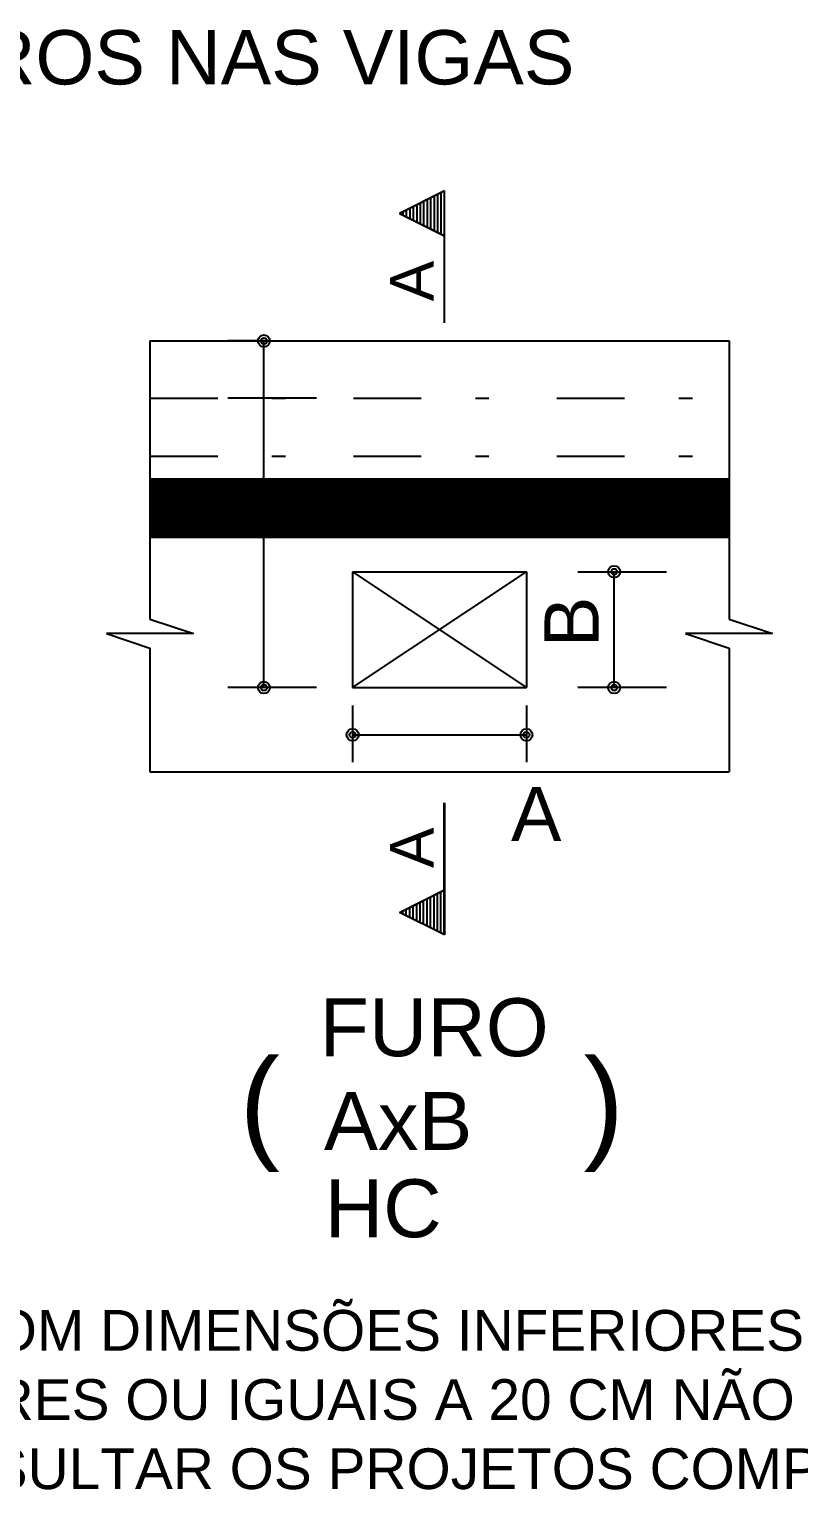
# Model space of a CAD drawing. Extents: x 0 to 119, y 0 to 84.
# Drawn here: x 62.02 to 67.7, y 17.83 to 28.64 of the extents above; entities that cross this region are included whole.
import ezdxf

# ---------------------------------------------------------------- set-up
doc = ezdxf.new("R2010")
doc.units = 0
doc.header["$MEASUREMENT"] = 0
doc.linetypes.add('ESTILO_TQS_0003', pattern=[1.5, 0.5, -0.4, 0.1, -0.5])
for name, color, linetype in [('15', 12, 'CONTINUOUS'), ('29', 9, 'CONTINUOUS'), ('3', 7, 'CONTINUOUS')]:
    doc.layers.add(name, color=color, linetype=linetype)
doc.styles.add('TQS_ARIAL', font='arial.ttf')

msp = doc.modelspace()

# ---------------------------------------------------------------- linework, layer by layer
at = {"layer": '29', "color": 9, "linetype": 'Continuous'}
for p, q in [((62.911116, 24.897897), (63.339054, 25.324993)), ((62.911116, 24.911198), (63.324912, 25.324993)), ((62.911116, 24.92534), (63.31077, 25.324993)), ((62.911116, 24.939482), (63.296627, 25.324993)), ((62.911116, 24.953624), (63.282485, 25.324993)), ((62.911116, 24.967766), (63.268343, 25.324993)), ((62.911116, 24.981908), (63.254201, 25.324993)), ((62.911116, 24.996051), (63.240059, 25.324993)), ((62.911116, 25.010193), (63.225917, 25.324993)), ((62.911116, 25.024335), (63.211775, 25.324993)), ((62.911116, 25.038477), (63.197633, 25.324993)), ((62.911116, 25.052619), (63.18349, 25.324993)), ((62.911116, 25.066761), (63.169348, 25.324993)), ((62.911116, 25.080903), (63.155206, 25.324993)), ((62.911116, 25.095046), (63.141064, 25.324993)), ((62.911116, 25.109188), (63.126922, 25.324993)), ((62.911116, 25.12333), (63.11278, 25.324993)), ((62.911116, 25.137472), (63.098638, 25.324993)), ((62.911116, 25.151614), (63.084495, 25.324993)), ((62.911116, 25.165756), (63.070353, 25.324993)), ((62.911116, 25.179898), (63.056211, 25.324993)), ((62.911116, 25.194041), (63.042069, 25.324993)), ((62.911116, 25.208183), (63.027927, 25.324993)), ((62.911116, 25.222325), (63.013785, 25.324993)), ((62.911116, 25.236467), (62.999643, 25.324993)), ((62.911116, 25.250609), (62.9855, 25.324993)), ((62.911116, 25.264751), (62.971358, 25.324993)), ((62.911116, 25.278893), (62.957216, 25.324993)), ((62.911116, 25.293035), (62.943074, 25.324993)), ((62.911116, 25.307178), (62.928932, 25.324993)), ((62.911116, 25.32132), (62.91479, 25.324993)), ((62.911116, 25.321668), (63.334888, 24.897897)), ((62.911116, 25.307526), (63.320745, 24.897897)), ((62.921933, 25.324993), (63.34903, 24.897897)), ((62.926099, 24.897897), (63.353196, 25.324993)), ((62.936075, 25.324993), (63.363172, 24.897897)), ((62.940241, 24.897897), (63.367338, 25.324993)), ((62.950217, 25.324993), (63.377314, 24.897897)), ((62.954383, 24.897897), (63.38148, 25.324993)), ((62.964359, 25.324993), (63.391456, 24.897897)), ((62.968526, 24.897897), (63.395622, 25.324993)), ((62.978502, 25.324993), (63.405598, 24.897897)), ((62.982668, 24.897897), (63.409765, 25.324993)), ((62.992644, 25.324993), (63.41974, 24.897897)), ((62.99681, 24.897897), (63.423907, 25.324993)), ((63.006786, 25.324993), (63.433883, 24.897897)), ((63.010952, 24.897897), (63.438049, 25.324993)), ((63.020928, 25.324993), (63.448025, 24.897897)), ((63.025094, 24.897897), (63.452191, 25.324993)), ((63.03507, 25.324993), (63.462167, 24.897897)), ((63.039236, 24.897897), (63.466333, 25.324993)), ((63.049212, 25.324993), (63.476309, 24.897897)), ((63.053378, 24.897897), (63.480475, 25.324993)), ((63.063354, 25.324993), (63.490451, 24.897897)), ((63.067521, 24.897897), (63.494617, 25.324993)), ((63.077496, 25.324993), (63.504593, 24.897897)), ((63.081663, 24.897897), (63.50876, 25.324993)), ((63.091639, 25.324993), (63.518735, 24.897897)), ((63.095805, 24.897897), (63.522902, 25.324993)), ((63.105781, 25.324993), (63.532878, 24.897897)), ((63.109947, 24.897897), (63.537044, 25.324993)), ((63.119923, 25.324993), (63.54702, 24.897897)), ((63.124089, 24.897897), (63.551186, 25.324993)), ((63.134065, 25.324993), (63.561162, 24.897897)), ((63.138231, 24.897897), (63.565328, 25.324993)), ((63.148207, 25.324993), (63.575304, 24.897897)), ((63.152373, 24.897897), (63.57947, 25.324993)), ((63.162349, 25.324993), (63.589446, 24.897897)), ((63.166516, 24.897897), (63.593612, 25.324993)), ((63.176491, 25.324993), (63.603588, 24.897897)), ((63.180658, 24.897897), (63.607754, 25.324993)), ((63.190634, 25.324993), (63.61773, 24.897897)), ((63.1948, 24.897897), (63.621897, 25.324993)), ((63.204776, 25.324993), (63.631872, 24.897897)), ((63.208942, 24.897897), (63.636039, 25.324993)), ((63.218918, 25.324993), (63.646015, 24.897897)), ((63.223084, 24.897897), (63.650181, 25.324993)), ((63.23306, 25.324993), (63.660157, 24.897897)), ((63.237226, 24.897897), (63.664323, 25.324993)), ((63.247202, 25.324993), (63.674299, 24.897897)), ((63.251368, 24.897897), (63.678465, 25.324993)), ((63.261344, 25.324993), (63.688441, 24.897897)), ((63.26551, 24.897897), (63.692607, 25.324993)), ((63.275486, 25.324993), (63.702583, 24.897897)), ((63.279653, 24.897897), (63.706749, 25.324993)), ((63.289628, 25.324993), (63.716725, 24.897897)), ((63.293795, 24.897897), (63.720892, 25.324993)), ((63.303771, 25.324993), (63.730867, 24.897897)), ((63.307937, 24.897897), (63.735034, 25.324993)), ((63.317913, 25.324993), (63.74501, 24.897897)), ((63.322079, 24.897897), (63.749176, 25.324993)), ((63.332055, 25.324993), (63.759152, 24.897897)), ((63.336221, 24.897897), (63.763318, 25.324993)), ((63.346197, 25.324993), (63.773294, 24.897897)), ((63.350363, 24.897897), (63.77746, 25.324993)), ((63.360339, 25.324993), (63.787436, 24.897897)), ((63.364505, 24.897897), (63.791602, 25.324993)), ((63.374481, 25.324993), (63.801578, 24.897897)), ((63.378648, 24.897897), (63.805744, 25.324993)), ((63.388623, 25.324993), (63.81572, 24.897897)), ((63.39279, 24.897897), (63.819886, 25.324993)), ((63.402766, 25.324993), (63.829862, 24.897897)), ((63.406932, 24.897897), (63.834029, 25.324993)), ((63.416908, 25.324993), (63.844005, 24.897897)), ((63.421074, 24.897897), (63.848171, 25.324993)), ((63.43105, 25.324993), (63.858147, 24.897897)), ((63.435216, 24.897897), (63.862313, 25.324993)), ((63.445192, 25.324993), (63.872289, 24.897897)), ((63.449358, 24.897897), (63.876455, 25.324993)), ((63.459334, 25.324993), (63.886431, 24.897897)), ((63.4635, 24.897897), (63.890597, 25.324993)), ((63.473476, 25.324993), (63.900573, 24.897897)), ((63.477643, 24.897897), (63.904739, 25.324993)), ((63.487618, 25.324993), (63.914715, 24.897897)), ((63.491785, 24.897897), (63.918881, 25.324993)), ((63.501761, 25.324993), (63.928857, 24.897897)), ((63.505927, 24.897897), (63.933024, 25.324993)), ((63.515903, 25.324993), (63.942999, 24.897897)), ((63.520069, 24.897897), (63.947166, 25.324993)), ((63.530045, 25.324993), (63.957142, 24.897897)), ((63.534211, 24.897897), (63.961308, 25.324993)), ((63.544187, 25.324993), (63.971284, 24.897897)), ((63.548353, 24.897897), (63.97545, 25.324993)), ((63.558329, 25.324993), (63.985426, 24.897897)), ((63.562495, 24.897897), (63.989592, 25.324993)), ((63.572471, 25.324993), (63.999568, 24.897897)), ((63.576637, 24.897897), (64.003734, 25.324993)), ((63.586613, 25.324993), (64.01371, 24.897897)), ((63.59078, 24.897897), (64.017876, 25.324993)), ((63.600755, 25.324993), (64.027852, 24.897897)), ((63.604922, 24.897897), (64.032019, 25.324993)), ((63.614898, 25.324993), (64.041994, 24.897897)), ((63.619064, 24.897897), (64.046161, 25.324993)), ((63.62904, 25.324993), (64.056137, 24.897897)), ((63.633206, 24.897897), (64.060303, 25.324993)), ((63.643182, 25.324993), (64.070279, 24.897897)), ((63.647348, 24.897897), (64.074445, 25.324993)), ((63.657324, 25.324993), (64.084421, 24.897897)), ((63.66149, 24.897897), (64.088587, 25.324993)), ((63.671466, 25.324993), (64.098563, 24.897897)), ((63.675632, 24.897897), (64.102729, 25.324993)), ((63.685608, 25.324993), (64.112705, 24.897897)), ((63.689775, 24.897897), (64.116871, 25.324993)), ((63.69975, 25.324993), (64.126847, 24.897897)), ((63.703917, 24.897897), (64.131013, 25.324993)), ((63.713893, 25.324993), (64.140989, 24.897897)), ((63.718059, 24.897897), (64.145156, 25.324993)), ((63.728035, 25.324993), (64.155131, 24.897897)), ((63.732201, 24.897897), (64.159298, 25.324993)), ((63.742177, 25.324993), (64.169274, 24.897897)), ((63.746343, 24.897897), (64.17344, 25.324993)), ((63.756319, 25.324993), (64.183416, 24.897897)), ((63.760485, 24.897897), (64.187582, 25.324993)), ((63.770461, 25.324993), (64.197558, 24.897897)), ((63.774627, 24.897897), (64.201724, 25.324993)), ((63.784603, 25.324993), (64.2117, 24.897897)), ((63.788769, 24.897897), (64.215866, 25.324993)), ((63.798745, 25.324993), (64.225842, 24.897897)), ((63.802912, 24.897897), (64.230008, 25.324993)), ((63.812888, 25.324993), (64.239984, 24.897897)), ((63.817054, 24.897897), (64.244151, 25.324993)), ((63.82703, 25.324993), (64.254126, 24.897897)), ((63.831196, 24.897897), (64.258293, 25.324993)), ((63.841172, 25.324993), (64.268269, 24.897897)), ((63.845338, 24.897897), (64.272435, 25.324993)), ((63.855314, 25.324993), (64.282411, 24.897897)), ((63.85948, 24.897897), (64.286577, 25.324993)), ((63.869456, 25.324993), (64.296553, 24.897897)), ((63.873622, 24.897897), (64.300719, 25.324993)), ((63.883598, 25.324993), (64.310695, 24.897897)), ((63.887764, 24.897897), (64.314861, 25.324993)), ((63.89774, 25.324993), (64.324837, 24.897897)), ((63.901907, 24.897897), (64.329003, 25.324993)), ((63.911882, 25.324993), (64.338979, 24.897897)), ((63.916049, 24.897897), (64.343146, 25.324993)), ((63.926025, 25.324993), (64.353121, 24.897897)), ((63.930191, 24.897897), (64.357288, 25.324993)), ((63.940167, 25.324993), (64.367264, 24.897897)), ((63.944333, 24.897897), (64.37143, 25.324993)), ((63.954309, 25.324993), (64.381406, 24.897897)), ((63.958475, 24.897897), (64.385572, 25.324993)), ((63.968451, 25.324993), (64.395548, 24.897897)), ((63.972617, 24.897897), (64.399714, 25.324993)), ((63.982593, 25.324993), (64.40969, 24.897897)), ((63.986759, 24.897897), (64.413856, 25.324993)), ((63.996735, 25.324993), (64.423832, 24.897897)), ((64.000902, 24.897897), (64.427998, 25.324993)), ((64.010877, 25.324993), (64.437974, 24.897897)), ((64.015044, 24.897897), (64.44214, 25.324993)), ((64.02502, 25.324993), (64.452116, 24.897897)), ((64.029186, 24.897897), (64.456283, 25.324993)), ((64.039162, 25.324993), (64.466258, 24.897897)), ((64.043328, 24.897897), (64.470425, 25.324993)), ((64.053304, 25.324993), (64.480401, 24.897897)), ((64.05747, 24.897897), (64.484567, 25.324993)), ((64.067446, 25.324993), (64.494543, 24.897897)), ((64.071612, 24.897897), (64.498709, 25.324993)), ((64.081588, 25.324993), (64.508685, 24.897897)), ((64.085754, 24.897897), (64.512851, 25.324993)), ((64.09573, 25.324993), (64.522827, 24.897897)), ((64.099896, 24.897897), (64.526993, 25.324993)), ((64.109872, 25.324993), (64.536969, 24.897897)), ((64.114039, 24.897897), (64.541135, 25.324993)), ((64.124014, 25.324993), (64.551111, 24.897897)), ((64.128181, 24.897897), (64.555278, 25.324993)), ((64.138157, 25.324993), (64.565253, 24.897897)), ((64.142323, 24.897897), (64.56942, 25.324993)), ((64.152299, 25.324993), (64.579396, 24.897897)), ((64.156465, 24.897897), (64.583562, 25.324993)), ((64.166441, 25.324993), (64.593538, 24.897897)), ((64.170607, 24.897897), (64.597704, 25.324993)), ((64.180583, 25.324993), (64.60768, 24.897897)), ((64.184749, 24.897897), (64.611846, 25.324993)), ((64.194725, 25.324993), (64.621822, 24.897897)), ((64.198891, 24.897897), (64.625988, 25.324993)), ((64.208867, 25.324993), (64.635964, 24.897897)), ((64.213034, 24.897897), (64.64013, 25.324993)), ((64.223009, 25.324993), (64.650106, 24.897897)), ((64.227176, 24.897897), (64.654272, 25.324993)), ((64.237152, 25.324993), (64.664248, 24.897897)), ((64.241318, 24.897897), (64.668415, 25.324993)), ((64.251294, 25.324993), (64.678391, 24.897897)), ((64.25546, 24.897897), (64.682557, 25.324993)), ((64.265436, 25.324993), (64.692533, 24.897897)), ((64.269602, 24.897897), (64.696699, 25.324993)), ((64.279578, 25.324993), (64.706675, 24.897897)), ((64.283744, 24.897897), (64.710841, 25.324993)), ((64.29372, 25.324993), (64.720817, 24.897897)), ((64.297886, 24.897897), (64.724983, 25.324993)), ((64.307862, 25.324993), (64.734959, 24.897897)), ((64.312029, 24.897897), (64.739125, 25.324993)), ((64.322004, 25.324993), (64.749101, 24.897897)), ((64.326171, 24.897897), (64.753267, 25.324993)), ((64.336147, 25.324993), (64.763243, 24.897897)), ((64.340313, 24.897897), (64.76741, 25.324993)), ((64.350289, 25.324993), (64.777385, 24.897897)), ((64.354455, 24.897897), (64.781552, 25.324993)), ((64.364431, 25.324993), (64.791528, 24.897897)), ((64.368597, 24.897897), (64.795694, 25.324993)), ((64.378573, 25.324993), (64.80567, 24.897897)), ((64.382739, 24.897897), (64.809836, 25.324993)), ((64.392715, 25.324993), (64.819812, 24.897897)), ((64.396881, 24.897897), (64.823978, 25.324993)), ((64.406857, 25.324993), (64.833954, 24.897897)), ((64.411023, 24.897897), (64.83812, 25.324993)), ((64.420999, 25.324993), (64.848096, 24.897897)), ((64.425166, 24.897897), (64.852262, 25.324993)), ((64.435141, 25.324993), (64.862238, 24.897897)), ((64.439308, 24.897897), (64.866405, 25.324993)), ((64.449284, 25.324993), (64.87638, 24.897897)), ((64.45345, 24.897897), (64.880547, 25.324993)), ((64.463426, 25.324993), (64.890523, 24.897897)), ((64.467592, 24.897897), (64.894689, 25.324993)), ((64.477568, 25.324993), (64.904665, 24.897897)), ((64.481734, 24.897897), (64.908831, 25.324993)), ((64.49171, 25.324993), (64.918807, 24.897897)), ((64.495876, 24.897897), (64.922973, 25.324993)), ((64.505852, 25.324993), (64.932949, 24.897897)), ((64.510018, 24.897897), (64.937115, 25.324993)), ((64.519994, 25.324993), (64.947091, 24.897897)), ((64.524161, 24.897897), (64.951257, 25.324993)), ((64.534136, 25.324993), (64.961233, 24.897897)), ((64.538303, 24.897897), (64.965399, 25.324993)), ((64.548279, 25.324993), (64.975375, 24.897897)), ((64.552445, 24.897897), (64.979542, 25.324993)), ((64.562421, 25.324993), (64.989518, 24.897897)), ((64.566587, 24.897897), (64.993684, 25.324993)), ((64.576563, 25.324993), (65.00366, 24.897897)), ((64.580729, 24.897897), (65.007826, 25.324993)), ((64.590705, 25.324993), (65.017802, 24.897897)), ((64.594871, 24.897897), (65.021968, 25.324993)), ((64.604847, 25.324993), (65.031944, 24.897897)), ((64.609013, 24.897897), (65.03611, 25.324993)), ((64.618989, 25.324993), (65.046086, 24.897897)), ((64.623155, 24.897897), (65.050252, 25.324993)), ((64.633131, 25.324993), (65.060228, 24.897897)), ((64.637298, 24.897897), (65.064394, 25.324993)), ((64.647274, 25.324993), (65.07437, 24.897897)), ((64.65144, 24.897897), (65.078537, 25.324993)), ((64.661416, 25.324993), (65.088512, 24.897897)), ((64.665582, 24.897897), (65.092679, 25.324993)), ((64.675558, 25.324993), (65.102655, 24.897897)), ((64.679724, 24.897897), (65.106821, 25.324993)), ((64.6897, 25.324993), (65.116797, 24.897897)), ((64.693866, 24.897897), (65.120963, 25.324993)), ((64.703842, 25.324993), (65.130939, 24.897897)), ((64.708008, 24.897897), (65.135105, 25.324993)), ((64.717984, 25.324993), (65.145081, 24.897897)), ((64.72215, 24.897897), (65.149247, 25.324993)), ((64.732126, 25.324993), (65.159223, 24.897897)), ((64.736293, 24.897897), (65.163389, 25.324993)), ((64.746268, 25.324993), (65.173365, 24.897897)), ((64.750435, 24.897897), (65.177532, 25.324993)), ((64.760411, 25.324993), (65.187507, 24.897897)), ((64.764577, 24.897897), (65.191674, 25.324993)), ((64.774553, 25.324993), (65.20165, 24.897897)), ((64.778719, 24.897897), (65.205816, 25.324993)), ((64.788695, 25.324993), (65.215792, 24.897897)), ((64.792861, 24.897897), (65.219958, 25.324993)), ((64.802837, 25.324993), (65.229934, 24.897897)), ((64.807003, 24.897897), (65.2341, 25.324993)), ((64.816979, 25.324993), (65.244076, 24.897897)), ((64.821145, 24.897897), (65.248242, 25.324993)), ((64.831121, 25.324993), (65.258218, 24.897897)), ((64.835288, 24.897897), (65.262384, 25.324993)), ((64.845263, 25.324993), (65.27236, 24.897897)), ((64.84943, 24.897897), (65.276526, 25.324993)), ((64.859406, 25.324993), (65.286502, 24.897897)), ((64.863572, 24.897897), (65.290669, 25.324993)), ((64.873548, 25.324993), (65.300644, 24.897897)), ((64.877714, 24.897897), (65.304811, 25.324993)), ((64.88769, 25.324993), (65.314787, 24.897897)), ((64.891856, 24.897897), (65.318953, 25.324993)), ((64.901832, 25.324993), (65.328929, 24.897897)), ((64.905998, 24.897897), (65.333095, 25.324993)), ((64.915974, 25.324993), (65.343071, 24.897897)), ((64.92014, 24.897897), (65.347237, 25.324993)), ((64.930116, 25.324993), (65.357213, 24.897897)), ((64.934282, 24.897897), (65.361379, 25.324993)), ((64.944258, 25.324993), (65.371355, 24.897897)), ((64.948425, 24.897897), (65.375521, 25.324993)), ((64.9584, 25.324993), (65.385497, 24.897897)), ((64.962567, 24.897897), (65.389664, 25.324993)), ((64.972543, 25.324993), (65.399639, 24.897897)), ((64.976709, 24.897897), (65.403806, 25.324993)), ((64.986685, 25.324993), (65.413782, 24.897897)), ((64.990851, 24.897897), (65.417948, 25.324993)), ((65.000827, 25.324993), (65.427924, 24.897897)), ((65.004993, 24.897897), (65.43209, 25.324993)), ((65.014969, 25.324993), (65.442066, 24.897897)), ((65.019135, 24.897897), (65.446232, 25.324993)), ((65.029111, 25.324993), (65.456208, 24.897897)), ((65.033277, 24.897897), (65.460374, 25.324993)), ((65.043253, 25.324993), (65.47035, 24.897897)), ((65.04742, 24.897897), (65.474516, 25.324993)), ((65.057395, 25.324993), (65.484492, 24.897897)), ((65.061562, 24.897897), (65.488658, 25.324993)), ((65.071538, 25.324993), (65.498634, 24.897897)), ((65.075704, 24.897897), (65.502801, 25.324993)), ((65.08568, 25.324993), (65.512777, 24.897897)), ((65.089846, 24.897897), (65.516943, 25.324993)), ((65.099822, 25.324993), (65.526919, 24.897897)), ((65.103988, 24.897897), (65.531085, 25.324993)), ((65.113964, 25.324993), (65.541061, 24.897897)), ((65.11813, 24.897897), (65.545227, 25.324993)), ((65.128106, 25.324993), (65.555203, 24.897897)), ((65.132272, 24.897897), (65.559369, 25.324993)), ((65.142248, 25.324993), (65.569345, 24.897897)), ((65.146415, 24.897897), (65.573511, 25.324993)), ((65.15639, 25.324993), (65.583487, 24.897897)), ((65.160557, 24.897897), (65.587653, 25.324993)), ((65.170533, 25.324993), (65.597629, 24.897897)), ((65.174699, 24.897897), (65.601796, 25.324993)), ((65.184675, 25.324993), (65.611771, 24.897897)), ((65.188841, 24.897897), (65.615938, 25.324993)), ((65.198817, 25.324993), (65.625914, 24.897897)), ((65.202983, 24.897897), (65.63008, 25.324993)), ((65.212959, 25.324993), (65.640056, 24.897897)), ((65.217125, 24.897897), (65.644222, 25.324993)), ((65.227101, 25.324993), (65.654198, 24.897897)), ((65.231267, 24.897897), (65.658364, 25.324993)), ((65.241243, 25.324993), (65.66834, 24.897897)), ((65.245409, 24.897897), (65.672506, 25.324993)), ((65.255385, 25.324993), (65.682482, 24.897897)), ((65.259552, 24.897897), (65.686648, 25.324993)), ((65.269527, 25.324993), (65.696624, 24.897897)), ((65.273694, 24.897897), (65.700791, 25.324993)), ((65.28367, 25.324993), (65.710766, 24.897897)), ((65.287836, 24.897897), (65.714933, 25.324993)), ((65.297812, 25.324993), (65.724909, 24.897897)), ((65.301978, 24.897897), (65.729075, 25.324993)), ((65.311954, 25.324993), (65.739051, 24.897897)), ((65.31612, 24.897897), (65.743217, 25.324993)), ((65.326096, 25.324993), (65.753193, 24.897897)), ((65.330262, 24.897897), (65.757359, 25.324993)), ((65.340238, 25.324993), (65.767335, 24.897897)), ((65.344404, 24.897897), (65.771501, 25.324993)), ((65.35438, 25.324993), (65.781477, 24.897897)), ((65.358547, 24.897897), (65.785643, 25.324993)), ((65.368522, 25.324993), (65.795619, 24.897897)), ((65.372689, 24.897897), (65.799785, 25.324993)), ((65.382665, 25.324993), (65.809761, 24.897897)), ((65.386831, 24.897897), (65.813928, 25.324993)), ((65.396807, 25.324993), (65.823904, 24.897897)), ((65.400973, 24.897897), (65.82807, 25.324993)), ((65.410949, 25.324993), (65.838046, 24.897897)), ((65.415115, 24.897897), (65.842212, 25.324993)), ((65.425091, 25.324993), (65.852188, 24.897897)), ((65.429257, 24.897897), (65.856354, 25.324993)), ((65.439233, 25.324993), (65.86633, 24.897897)), ((65.443399, 24.897897), (65.870496, 25.324993)), ((65.453375, 25.324993), (65.880472, 24.897897)), ((65.457541, 24.897897), (65.884638, 25.324993)), ((65.467517, 25.324993), (65.894614, 24.897897)), ((65.471684, 24.897897), (65.89878, 25.324993)), ((65.48166, 25.324993), (65.908756, 24.897897)), ((65.485826, 24.897897), (65.912923, 25.324993)), ((65.495802, 25.324993), (65.922898, 24.897897)), ((65.499968, 24.897897), (65.927065, 25.324993)), ((65.509944, 25.324993), (65.937041, 24.897897)), ((65.51411, 24.897897), (65.941207, 25.324993)), ((65.524086, 25.324993), (65.951183, 24.897897)), ((65.528252, 24.897897), (65.955349, 25.324993)), ((65.538228, 25.324993), (65.965325, 24.897897)), ((65.542394, 24.897897), (65.969491, 25.324993)), ((65.55237, 25.324993), (65.979467, 24.897897)), ((65.556536, 24.897897), (65.983633, 25.324993)), ((65.566512, 25.324993), (65.993609, 24.897897)), ((65.570679, 24.897897), (65.997775, 25.324993)), ((65.580654, 25.324993), (66.007751, 24.897897)), ((65.584821, 24.897897), (66.011918, 25.324993)), ((65.594797, 25.324993), (66.021893, 24.897897)), ((65.598963, 24.897897), (66.02606, 25.324993)), ((65.608939, 25.324993), (66.036036, 24.897897)), ((65.613105, 24.897897), (66.040202, 25.324993)), ((65.623081, 25.324993), (66.050178, 24.897897)), ((65.627247, 24.897897), (66.054344, 25.324993)), ((65.637223, 25.324993), (66.06432, 24.897897)), ((65.641389, 24.897897), (66.068486, 25.324993)), ((65.651365, 25.324993), (66.078462, 24.897897)), ((65.655531, 24.897897), (66.082628, 25.324993)), ((65.665507, 25.324993), (66.092604, 24.897897)), ((65.669674, 24.897897), (66.09677, 25.324993)), ((65.679649, 25.324993), (66.106746, 24.897897)), ((65.683816, 24.897897), (66.110912, 25.324993)), ((65.693792, 25.324993), (66.120888, 24.897897)), ((65.697958, 24.897897), (66.125055, 25.324993)), ((65.707934, 25.324993), (66.13503, 24.897897)), ((65.7121, 24.897897), (66.139197, 25.324993)), ((65.722076, 25.324993), (66.149173, 24.897897)), ((65.726242, 24.897897), (66.153339, 25.324993)), ((65.736218, 25.324993), (66.163315, 24.897897)), ((65.740384, 24.897897), (66.167481, 25.324993)), ((65.75036, 25.324993), (66.177457, 24.897897)), ((65.754526, 24.897897), (66.181623, 25.324993)), ((65.764502, 25.324993), (66.191599, 24.897897)), ((65.768668, 24.897897), (66.195765, 25.324993)), ((65.778644, 25.324993), (66.205741, 24.897897)), ((65.782811, 24.897897), (66.209907, 25.324993)), ((65.792787, 25.324993), (66.219883, 24.897897)), ((65.796953, 24.897897), (66.22405, 25.324993)), ((65.806929, 25.324993), (66.234025, 24.897897)), ((65.811095, 24.897897), (66.238192, 25.324993)), ((65.821071, 25.324993), (66.248168, 24.897897)), ((65.825237, 24.897897), (66.252334, 25.324993)), ((65.835213, 25.324993), (66.26231, 24.897897)), ((65.839379, 24.897897), (66.266476, 25.324993)), ((65.849355, 25.324993), (66.276452, 24.897897)), ((65.853521, 24.897897), (66.280618, 25.324993)), ((65.863497, 25.324993), (66.290594, 24.897897)), ((65.867663, 24.897897), (66.29476, 25.324993)), ((65.877639, 25.324993), (66.304736, 24.897897)), ((65.881806, 24.897897), (66.308902, 25.324993)), ((65.891781, 25.324993), (66.318878, 24.897897)), ((65.895948, 24.897897), (66.323044, 25.324993)), ((65.905924, 25.324993), (66.33302, 24.897897)), ((65.91009, 24.897897), (66.337187, 25.324993)), ((65.920066, 25.324993), (66.347163, 24.897897)), ((65.924232, 24.897897), (66.351329, 25.324993)), ((65.934208, 25.324993), (66.361305, 24.897897)), ((65.938374, 24.897897), (66.365471, 25.324993)), ((65.94835, 25.324993), (66.375447, 24.897897)), ((65.952516, 24.897897), (66.379613, 25.324993)), ((65.962492, 25.324993), (66.389589, 24.897897)), ((65.966658, 24.897897), (66.393755, 25.324993)), ((65.976634, 25.324993), (66.403731, 24.897897)), ((65.980801, 24.897897), (66.407897, 25.324993)), ((65.990776, 25.324993), (66.417873, 24.897897)), ((65.994943, 24.897897), (66.422039, 25.324993)), ((66.004919, 25.324993), (66.432015, 24.897897)), ((66.009085, 24.897897), (66.436182, 25.324993)), ((66.019061, 25.324993), (66.446157, 24.897897)), ((66.023227, 24.897897), (66.450324, 25.324993)), ((66.033203, 25.324993), (66.4603, 24.897897)), ((66.037369, 24.897897), (66.464466, 25.324993)), ((66.047345, 25.324993), (66.474442, 24.897897)), ((66.051511, 24.897897), (66.478608, 25.324993)), ((66.061487, 25.324993), (66.488584, 24.897897)), ((66.065653, 24.897897), (66.49275, 25.324993)), ((66.075629, 25.324993), (66.502726, 24.897897)), ((66.079795, 24.897897), (66.506892, 25.324993)), ((66.089771, 25.324993), (66.516868, 24.897897)), ((66.093938, 24.897897), (66.521034, 25.324993)), ((66.103913, 25.324993), (66.53101, 24.897897)), ((66.10808, 24.897897), (66.535177, 25.324993)), ((66.118056, 25.324993), (66.545152, 24.897897)), ((66.122222, 24.897897), (66.549319, 25.324993)), ((66.132198, 25.324993), (66.559295, 24.897897)), ((66.136364, 24.897897), (66.563461, 25.324993)), ((66.14634, 25.324993), (66.573437, 24.897897)), ((66.150506, 24.897897), (66.577603, 25.324993)), ((66.160482, 25.324993), (66.587579, 24.897897)), ((66.164648, 24.897897), (66.591745, 25.324993)), ((66.174624, 25.324993), (66.601721, 24.897897)), ((66.17879, 24.897897), (66.605887, 25.324993)), ((66.188766, 25.324993), (66.615863, 24.897897)), ((66.192933, 24.897897), (66.620029, 25.324993)), ((66.202908, 25.324993), (66.630005, 24.897897)), ((66.207075, 24.897897), (66.634171, 25.324993)), ((66.217051, 25.324993), (66.644147, 24.897897)), ((66.221217, 24.897897), (66.648314, 25.324993)), ((66.231193, 25.324993), (66.65829, 24.897897)), ((66.235359, 24.897897), (66.662456, 25.324993)), ((66.245335, 25.324993), (66.672432, 24.897897)), ((66.249501, 24.897897), (66.676598, 25.324993)), ((66.259477, 25.324993), (66.686574, 24.897897)), ((66.263643, 24.897897), (66.69074, 25.324993)), ((66.273619, 25.324993), (66.700716, 24.897897)), ((66.277785, 24.897897), (66.704882, 25.324993)), ((66.287761, 25.324993), (66.714858, 24.897897)), ((66.291927, 24.897897), (66.719024, 25.324993)), ((66.301903, 25.324993), (66.729, 24.897897)), ((66.30607, 24.897897), (66.733166, 25.324993)), ((66.316046, 25.324993), (66.743142, 24.897897)), ((66.320212, 24.897897), (66.747309, 25.324993)), ((66.330188, 25.324993), (66.757284, 24.897897)), ((66.334354, 24.897897), (66.761451, 25.324993)), ((66.34433, 25.324993), (66.771427, 24.897897)), ((66.348496, 24.897897), (66.775593, 25.324993)), ((66.358472, 25.324993), (66.785569, 24.897897)), ((66.362638, 24.897897), (66.789735, 25.324993)), ((66.372614, 25.324993), (66.799711, 24.897897)), ((66.37678, 24.897897), (66.803877, 25.324993)), ((66.386756, 25.324993), (66.813853, 24.897897)), ((66.390922, 24.897897), (66.818019, 25.324993)), ((66.400898, 25.324993), (66.827995, 24.897897)), ((66.405065, 24.897897), (66.832161, 25.324993)), ((66.41504, 25.324993), (66.842137, 24.897897)), ((66.419207, 24.897897), (66.846304, 25.324993)), ((66.429183, 25.324993), (66.856279, 24.897897)), ((66.433349, 24.897897), (66.860446, 25.324993)), ((66.443325, 25.324993), (66.870422, 24.897897)), ((66.447491, 24.897897), (66.874588, 25.324993)), ((66.457467, 25.324993), (66.884564, 24.897897)), ((66.461633, 24.897897), (66.88873, 25.324993)), ((66.471609, 25.324993), (66.898706, 24.897897)), ((66.475775, 24.897897), (66.902872, 25.324993)), ((66.485751, 25.324993), (66.912848, 24.897897)), ((66.489917, 24.897897), (66.917014, 25.324993)), ((66.499893, 25.324993), (66.92699, 24.897897)), ((66.50406, 24.897897), (66.931156, 25.324993)), ((66.514035, 25.324993), (66.941132, 24.897897)), ((66.518202, 24.897897), (66.945298, 25.324993)), ((66.528178, 25.324993), (66.955274, 24.897897)), ((66.532344, 24.897897), (66.959441, 25.324993)), ((66.54232, 25.324993), (66.969416, 24.897897)), ((66.546486, 24.897897), (66.973583, 25.324993)), ((66.556462, 25.324993), (66.983559, 24.897897)), ((66.560628, 24.897897), (66.987725, 25.324993)), ((66.570604, 25.324993), (66.997701, 24.897897)), ((66.57477, 24.897897), (67.001867, 25.324993)), ((66.584746, 25.324993), (67.011843, 24.897897)), ((66.588912, 24.897897), (67.016009, 25.324993)), ((66.598888, 25.324993), (67.025985, 24.897897)), ((66.603054, 24.897897), (67.030151, 25.324993)), ((66.61303, 25.324993), (67.040127, 24.897897)), ((66.617197, 24.897897), (67.044293, 25.324993)), ((66.627173, 25.324993), (67.054269, 24.897897)), ((66.631339, 24.897897), (67.058436, 25.324993)), ((66.641315, 25.324993), (67.068411, 24.897897)), ((66.645481, 24.897897), (67.072578, 25.324993)), ((66.655457, 25.324993), (67.082554, 24.897897)), ((66.659623, 24.897897), (67.08672, 25.324993)), ((66.669599, 25.324993), (67.096696, 24.897897)), ((66.673765, 24.897897), (67.100862, 25.324993)), ((66.683741, 25.324993), (67.110838, 24.897897)), ((66.687907, 24.897897), (67.115004, 25.324993)), ((66.697883, 25.324993), (67.12498, 24.897897)), ((66.702049, 24.897897), (67.129146, 25.324993)), ((66.712025, 25.324993), (67.139122, 24.897897)), ((66.716192, 24.897897), (67.143288, 25.324993)), ((66.726167, 25.324993), (67.153264, 24.897897)), ((66.730334, 24.897897), (67.15743, 25.324993)), ((66.74031, 25.324993), (67.167406, 24.897897)), ((66.744476, 24.897897), (67.171573, 25.324993)), ((66.754452, 25.324993), (67.182084, 24.897897)), ((66.758618, 24.897897), (67.182084, 25.321363)), ((66.768594, 25.324993), (67.182084, 24.911503)), ((66.77276, 24.897897), (67.182084, 25.307221)), ((66.782736, 25.324993), (67.182084, 24.925645)), ((66.796878, 25.324993), (67.182084, 24.939787)), ((66.81102, 25.324993), (67.182084, 24.953929)), ((66.825162, 25.324993), (67.182084, 24.968072)), ((66.839305, 25.324993), (67.182084, 24.982214)), ((66.853447, 25.324993), (67.182084, 24.996356)), ((66.867589, 25.324993), (67.182084, 25.010498)), ((66.881731, 25.324993), (67.182084, 25.02464)), ((66.895873, 25.324993), (67.182084, 25.038782)), ((66.910015, 25.324993), (67.182084, 25.052924)), ((66.924157, 25.324993), (67.182084, 25.067066)), ((66.938299, 25.324993), (67.182084, 25.081209)), ((66.952442, 25.324993), (67.182084, 25.095351)), ((66.966584, 25.324993), (67.182084, 25.109493)), ((66.980726, 25.324993), (67.182084, 25.123635)), ((66.994868, 25.324993), (67.182084, 25.137777)), ((67.00901, 25.324993), (67.182084, 25.151919)), ((67.023152, 25.324993), (67.182084, 25.166061)), ((67.037294, 25.324993), (67.182084, 25.180204)), ((67.051437, 25.324993), (67.182084, 25.194346)), ((67.065579, 25.324993), (67.182084, 25.208488)), ((67.079721, 25.324993), (67.182084, 25.22263)), ((67.093863, 25.324993), (67.182084, 25.236772)), ((67.108005, 25.324993), (67.182084, 25.250914)), ((67.122147, 25.324993), (67.182084, 25.265056)), ((67.136289, 25.324993), (67.182084, 25.279198)), ((67.150432, 25.324993), (67.182084, 25.293341)), ((67.164574, 25.324993), (67.182084, 25.307483)), ((67.178716, 25.324993), (67.182084, 25.321625)), ((62.911116, 25.293384), (63.306603, 24.897897)), ((62.911116, 25.279242), (63.292461, 24.897897)), ((62.911116, 25.265099), (63.278319, 24.897897)), ((62.911116, 25.250957), (63.264177, 24.897897)), ((62.911116, 25.236815), (63.250035, 24.897897)), ((62.911116, 25.222673), (63.235893, 24.897897)), ((62.911116, 25.208531), (63.221751, 24.897897)), ((66.786902, 24.897897), (67.182084, 25.293078)), ((66.801044, 24.897897), (67.182084, 25.278936)), ((66.815187, 24.897897), (67.182084, 25.264794)), ((66.829329, 24.897897), (67.182084, 25.250652)), ((66.843471, 24.897897), (67.182084, 25.23651)), ((66.857613, 24.897897), (67.182084, 25.222368)), ((66.871755, 24.897897), (67.182084, 25.208226)), ((62.911116, 25.194389), (63.207608, 24.897897)), ((62.911116, 25.180247), (63.193466, 24.897897)), ((62.911116, 25.166104), (63.179324, 24.897897)), ((62.911116, 25.151962), (63.165182, 24.897897)), ((62.911116, 25.13782), (63.15104, 24.897897)), ((62.911116, 25.123678), (63.136898, 24.897897)), ((62.911116, 25.109536), (63.122756, 24.897897)), ((62.911116, 25.095394), (63.108613, 24.897897)), ((66.885897, 24.897897), (67.182084, 25.194084)), ((66.900039, 24.897897), (67.182084, 25.179941)), ((66.914181, 24.897897), (67.182084, 25.165799)), ((66.928324, 24.897897), (67.182084, 25.151657)), ((66.942466, 24.897897), (67.182084, 25.137515)), ((66.956608, 24.897897), (67.182084, 25.123373)), ((66.97075, 24.897897), (67.182084, 25.109231)), ((66.984892, 24.897897), (67.182084, 25.095089)), ((62.911116, 25.081252), (63.094471, 24.897897)), ((62.911116, 25.06711), (63.080329, 24.897897)), ((62.911116, 25.052967), (63.066187, 24.897897)), ((62.911116, 25.038825), (63.052045, 24.897897)), ((62.911116, 25.024683), (63.037903, 24.897897)), ((62.911116, 25.010541), (63.023761, 24.897897)), ((62.911116, 24.996399), (63.009619, 24.897897)), ((66.999034, 24.897897), (67.182084, 25.080946)), ((67.013176, 24.897897), (67.182084, 25.066804)), ((67.027319, 24.897897), (67.182084, 25.052662)), ((67.041461, 24.897897), (67.182084, 25.03852)), ((67.055603, 24.897897), (67.182084, 25.024378)), ((67.069745, 24.897897), (67.182084, 25.010236)), ((67.083887, 24.897897), (67.182084, 24.996094)), ((62.911116, 24.982257), (62.995476, 24.897897)), ((62.911116, 24.968115), (62.981334, 24.897897)), ((62.911116, 24.953972), (62.967192, 24.897897)), ((62.911116, 24.93983), (62.95305, 24.897897)), ((62.911116, 24.925688), (62.938908, 24.897897)), ((62.911116, 24.911546), (62.924766, 24.897897)), ((67.098029, 24.897897), (67.182084, 24.981952)), ((67.112171, 24.897897), (67.182084, 24.967809)), ((67.126313, 24.897897), (67.182084, 24.953667)), ((67.140456, 24.897897), (67.182084, 24.939525)), ((67.154598, 24.897897), (67.182084, 24.925383)), ((67.16874, 24.897897), (67.182084, 24.911241))]:
    msp.add_line(p, q, dxfattribs=at)
msp.add_lwpolyline([(62.911116, 24.897897), (67.182084, 24.897897), (67.182084, 25.324993), (62.911116, 25.324993), (62.911116, 24.897897)], dxfattribs=at)
at = {"layer": '3', "color": 7, "linetype": 'Continuous'}
for p, q in [((65.082754, 27.44957), (64.750553, 27.283471)), ((65.081362, 27.447311), (64.753678, 27.283471)), ((64.929431, 27.372908), (64.929431, 27.194031)), ((64.954985, 27.385686), (64.954985, 27.181255)), ((64.980538, 27.398462), (64.980538, 27.168478)), ((65.006092, 27.41124), (65.006092, 27.155701)), ((65.031647, 27.424017), (65.031647, 27.142924)), ((65.0572, 27.436794), (65.0572, 27.130147)), ((65.081361, 27.447311), (65.081361, 26.475826)), ((65.082754, 26.475826), (65.082754, 27.44957)), ((64.750553, 27.283471), (65.081362, 27.118066)), ((64.753679, 27.283471), (65.081361, 27.119628)), ((64.776107, 27.296247), (64.776107, 27.268075)), ((64.801661, 27.309024), (64.801661, 27.257916)), ((64.827215, 27.321801), (64.827215, 27.245139)), ((64.852769, 27.334578), (64.852769, 27.232362)), ((64.878323, 27.347355), (64.878323, 27.219585)), ((64.903876, 27.360132), (64.903876, 27.206809)), ((62.911116, 26.343185), (67.182084, 26.343185)), ((62.911116, 26.343185), (62.911116, 24.293128)), ((63.78885, 26.343185), (63.484902, 26.343185)), ((63.751838, 25.920816), (63.751838, 26.343185)), ((67.182084, 26.343149), (67.182084, 24.293128)), ((64.13902, 25.920816), (63.484902, 25.920816)), ((63.751838, 23.788213), (63.751838, 25.920816)), ((67.182084, 25.324993), (62.911116, 25.324993)), ((67.182084, 24.897897), (62.911116, 24.897897)), ((64.405955, 24.642406), (65.687245, 24.642406)), ((64.405955, 24.642406), (64.405955, 23.788213)), ((64.405955, 23.788213), (65.687245, 24.642406)), ((64.405955, 24.642406), (65.687245, 23.788213)), ((65.687245, 24.642406), (65.687245, 23.788213)), ((66.067439, 24.642406), (66.721556, 24.642406)), ((66.334374, 23.788213), (66.334374, 24.642406)), ((62.911116, 24.293128), (63.231439, 24.186355)), ((67.182084, 24.293128), (67.502407, 24.186355)), ((63.231439, 24.186355), (62.590794, 24.186355)), ((62.590794, 24.186355), (62.911116, 24.07958)), ((67.502407, 24.186355), (66.861762, 24.186355)), ((66.861762, 24.186355), (67.182084, 24.07958)), ((62.911116, 24.07958), (62.911116, 23.167893)), ((67.182084, 24.07958), (67.182084, 23.167893)), ((64.13902, 23.788213), (63.484902, 23.788213)), ((64.405955, 23.788213), (65.687245, 23.788213)), ((66.721556, 23.788213), (66.067439, 23.788213)), ((64.405955, 23.65534), (64.405955, 23.238773)), ((65.687245, 23.65534), (65.687245, 23.238773)), ((64.405955, 23.440001), (65.687245, 23.440001)), ((62.911116, 23.167893), (67.182084, 23.167893)), ((65.081361, 21.967899), (65.081361, 22.939385)), ((65.082754, 22.939385), (65.082754, 21.96564)), ((64.750553, 22.13174), (65.081362, 22.297144)), ((64.753679, 22.13174), (65.081361, 22.295582)), ((65.0572, 21.978417), (65.0572, 22.285064)), ((64.852769, 22.080633), (64.852769, 22.182849)), ((64.878323, 22.067856), (64.878323, 22.195625)), ((64.903876, 22.055079), (64.903876, 22.208402)), ((64.929431, 22.042302), (64.929431, 22.221179)), ((64.954985, 22.029525), (64.954985, 22.233956)), ((64.980538, 22.016748), (64.980538, 22.246732)), ((65.006092, 22.003971), (65.006092, 22.25951)), ((65.031647, 21.991194), (65.031647, 22.272286)), ((65.082754, 21.96564), (64.750553, 22.13174)), ((65.081362, 21.967899), (64.753678, 22.13174)), ((64.776107, 22.118963), (64.776107, 22.147135)), ((64.801661, 22.106187), (64.801661, 22.157295)), ((64.827215, 22.093409), (64.827215, 22.170071))]:
    msp.add_line(p, q, dxfattribs=at)
at = {"layer": '3', "color": 7, "linetype": 'ESTILO_TQS_0003'}
for p, q in [((62.911116, 25.920816), (67.182084, 25.920816)), ((62.911116, 25.493719), (67.182084, 25.493719))]:
    msp.add_line(p, q, dxfattribs=at)
at = {"layer": '3', "color": 7, "linetype": 'Continuous'}
for centre, radius in [((63.751838, 26.343185), 0.044445), ((63.751838, 26.343185), 0.022155), ((66.334374, 24.642406), 0.044445), ((66.334374, 24.642406), 0.022155), ((63.751838, 23.788213), 0.044445), ((63.751838, 23.788213), 0.022155), ((66.334374, 23.788213), 0.044445), ((66.334374, 23.788213), 0.022155), ((64.405955, 23.440001), 0.044445), ((65.687245, 23.440001), 0.044445), ((64.405955, 23.440001), 0.022155), ((65.687245, 23.440001), 0.022155)]:
    msp.add_circle(centre, radius, dxfattribs=at)

# ---------------------------------------------------------------- texts
at = {"layer": '15', "color": 12, "linetype": 'Continuous', "style": 'TQS_ARIAL'}
for s, height, p in [('DETALHE PARA FUROS NAS VIGAS', 0.4, (56.509514, 28.234071)), ('NOTA: FUROS EM VIGAS COM DIMENSÕES INFERIORES OU IGUAIS A 8 CM E FUROS EM LAJES ', 0.3, (56.326702, 18.900982)), ('COM DIMENSÕES INFERIORES OU IGUAIS A 20 CM NÃO SERÃO REPRESENTADOS NA FORMA.', 0.3, (56.326702, 18.390982)), ('PARA ESSES CASOS, CONSULTAR OS PROJETOS COMPLEMENTARES ESPECÍFICOS.', 0.3, (56.326702, 17.880982))]:
    msp.add_text(s, height=height, dxfattribs=at).set_placement(p)
at = {"layer": '3', "color": 7, "linetype": 'Continuous', "style": 'TQS_ARIAL'}
for s, height, p in [('A', 0.320323, (65.002673, 26.635987)), ('C', 0.4, (63.596514, 24.918926)), ('B', 0.4, (66.220249, 24.086497)), ('A', 0.320323, (65.002673, 22.458901))]:
    msp.add_text(s, height=height, rotation=90, dxfattribs=at).set_placement(p)
for s, height, p in [('A', 0.4, (65.573453, 22.656585)), ('FURO', 0.427097, (64.162019, 21.071508)), ('(         )', 0.641, (63.571628, 20.410842)), ('AxB', 0.427097, (64.194634, 20.381165)), ('HC', 0.427097, (64.200421, 19.737054))]:
    msp.add_text(s, height=height, dxfattribs=at).set_placement(p)

doc.saveas('drawing.dxf')
